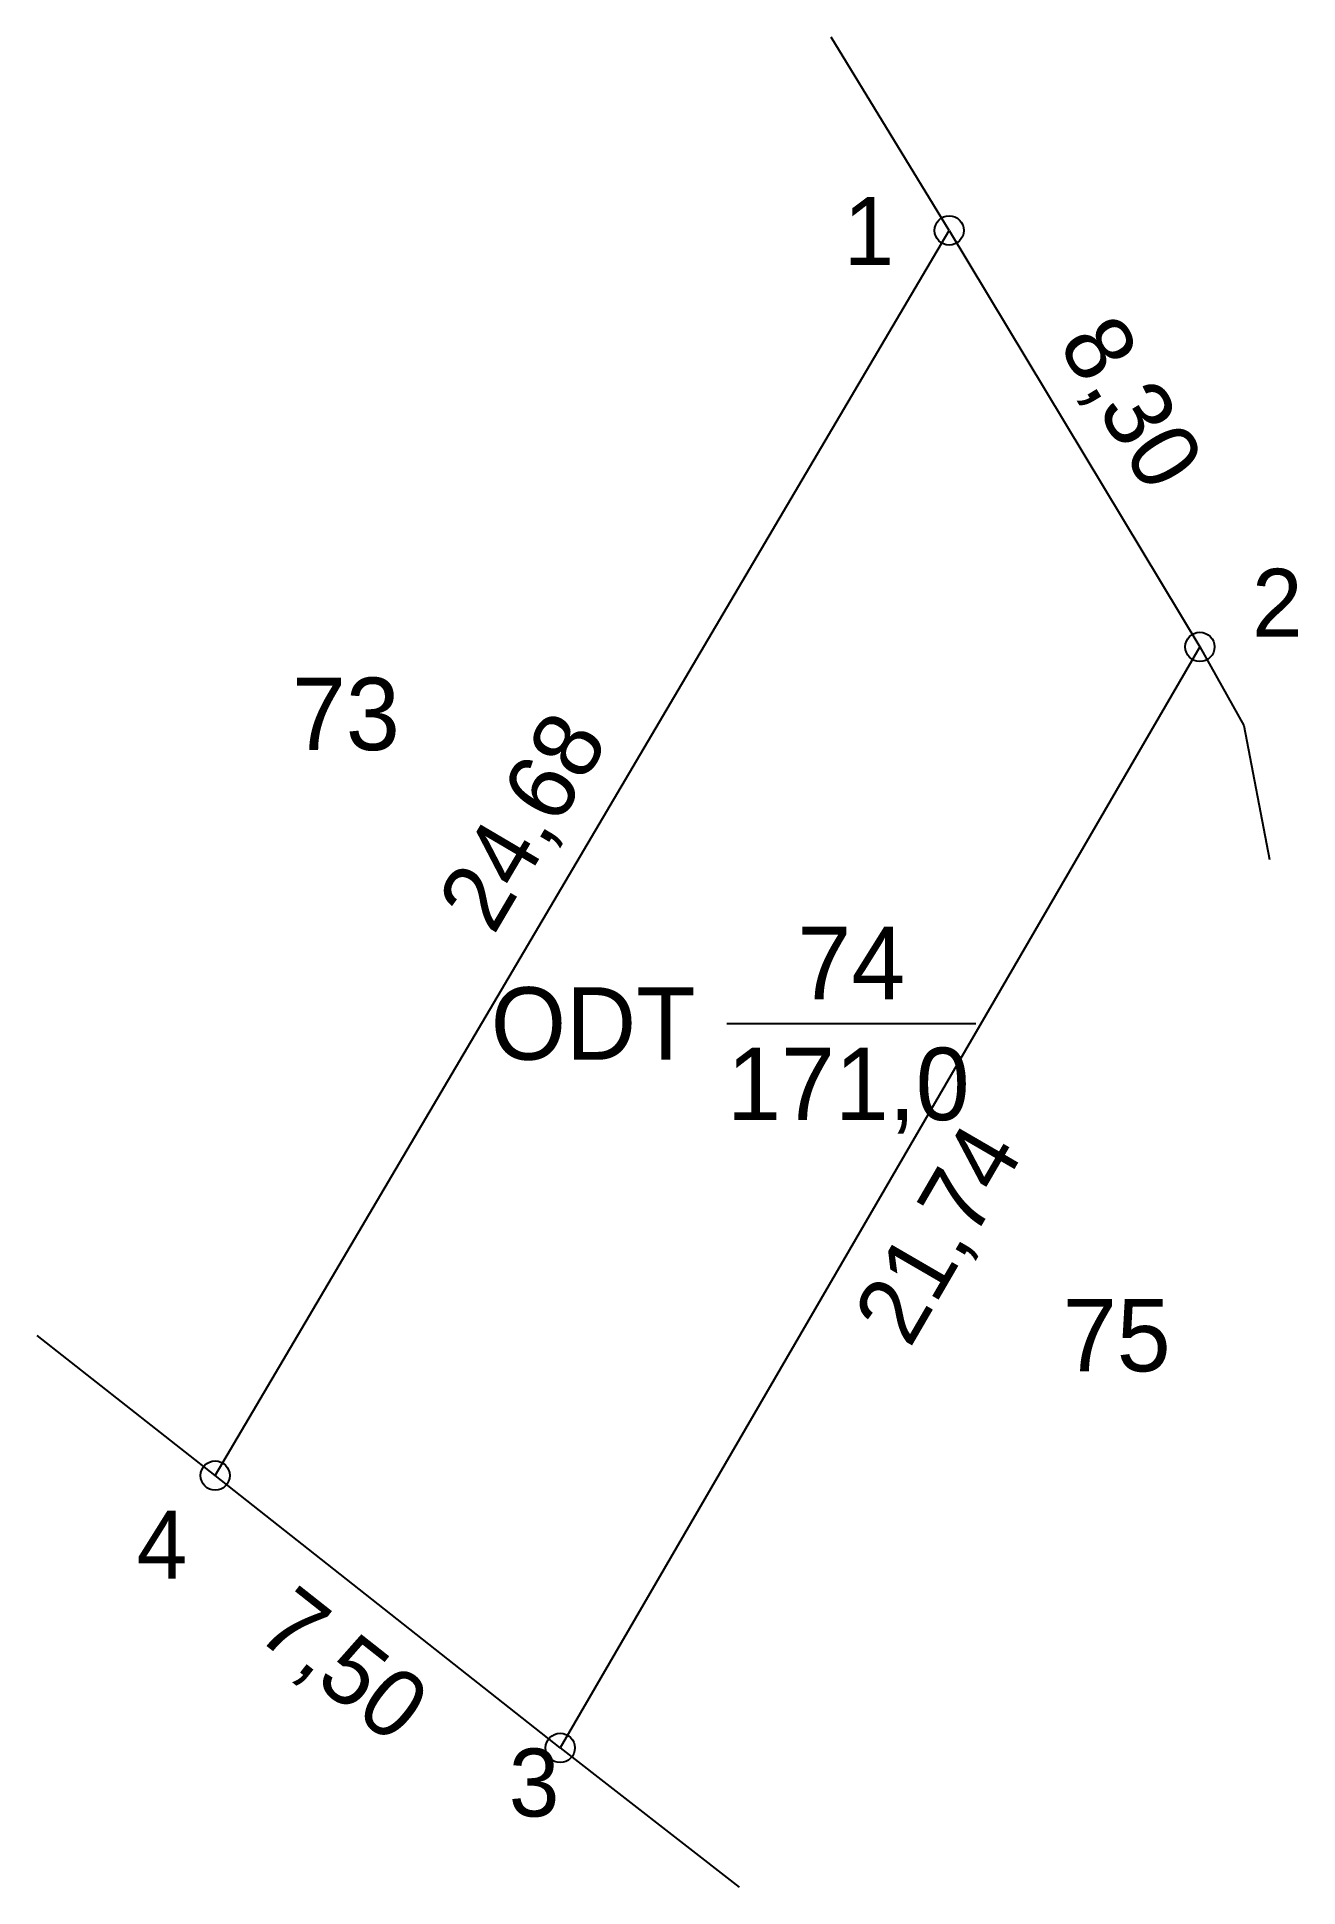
# Model space of a CAD drawing. Extents: x 555138.82 to 555140.97, y 1184009.68 to 1184012.84.
import ezdxf

# ---------------------------------------------------------------- set-up
doc = ezdxf.new("R2010")
doc.units = 0
for name, color, linetype in [('CanhThua', 7, 'Continuous'), ('ChieuDaiCanhThua', 7, 'Continuous'), ('MocDinhThua', 7, 'Continuous'), ('NhanDiaChinhThua', 7, 'Continuous'), ('NhanTuCan', 7, 'Continuous'), ('RauThua', 7, 'Continuous'), ('SoHieuDinhThua', 7, 'Continuous')]:
    doc.layers.add(name, color=color, linetype=linetype)

msp = doc.modelspace()

# ---------------------------------------------------------------- linework, layer by layer
at = {"layer": 'CanhThua'}
for p, q in [((555139.124, 1184010.386), (555140.377, 1184012.512)), ((555140.377, 1184012.512), (555140.805, 1184011.801)), ((555140.805, 1184011.801), (555139.713, 1184009.921)), ((555139.713, 1184009.921), (555139.124, 1184010.386))]:
    msp.add_line(p, q, dxfattribs=at)
at = {"layer": 'MocDinhThua'}
for centre in [(555140.377, 1184012.512), (555140.805, 1184011.801), (555139.124, 1184010.386), (555139.713, 1184009.921)]:
    msp.add_circle(centre, 0.025, dxfattribs=at)
at = {"layer": 'NhanDiaChinhThua'}
msp.add_line((555139.9973, 1184011.158), (555140.4223, 1184011.158), dxfattribs=at)
at = {"layer": 'RauThua'}
for p, q in [((555140.377, 1184012.512), (555140.1757, 1184012.8423)), ((555140.805, 1184011.801), (555140.88, 1184011.667)), ((555140.88, 1184011.667), (555140.9238, 1184011.4379)), ((555139.124, 1184010.386), (555138.8199, 1184010.625)), ((555139.713, 1184009.921), (555140.0184, 1184009.6835))]:
    msp.add_line(p, q, dxfattribs=at)

# ---------------------------------------------------------------- texts
at = {"layer": 'ChieuDaiCanhThua'}
for s, rotation, p in [('8,30', 301.0466, (555140.5614, 1184012.3182)), ('24,68', 59.4862, (555139.5994, 1184011.3069)), ('21,74', 59.8498, (555140.3097, 1184010.6016)), ('7,50', 321.7098, (555139.1899, 1184010.1122))]:
    msp.add_text(s, height=0.11605, rotation=rotation, dxfattribs=at).set_placement(p)
at = {"layer": 'NhanDiaChinhThua'}
for s, p in [('74', (555140.1179, 1184011.1992)), ('ODT', (555139.5944, 1184011.0961)), ('171,0', (555139.9977, 1184010.9929))]:
    msp.add_text(s, height=0.12379, dxfattribs=at).set_placement(p)
at = {"layer": 'NhanTuCan'}
for s, p in [('73', (555139.2551, 1184011.6247)), ('75', (555140.571, 1184010.564))]:
    msp.add_text(s, height=0.12379, dxfattribs=at).set_placement(p)
at = {"layer": 'SoHieuDinhThua'}
for s, p in [('1', (555140.1968, 1184012.4529)), ('2', (555140.8939, 1184011.8183)), ('4', (555138.99, 1184010.2101)), ('3', (555139.6253, 1184009.8039))]:
    msp.add_text(s, height=0.116, dxfattribs=at).set_placement(p)

doc.saveas('drawing.dxf')
